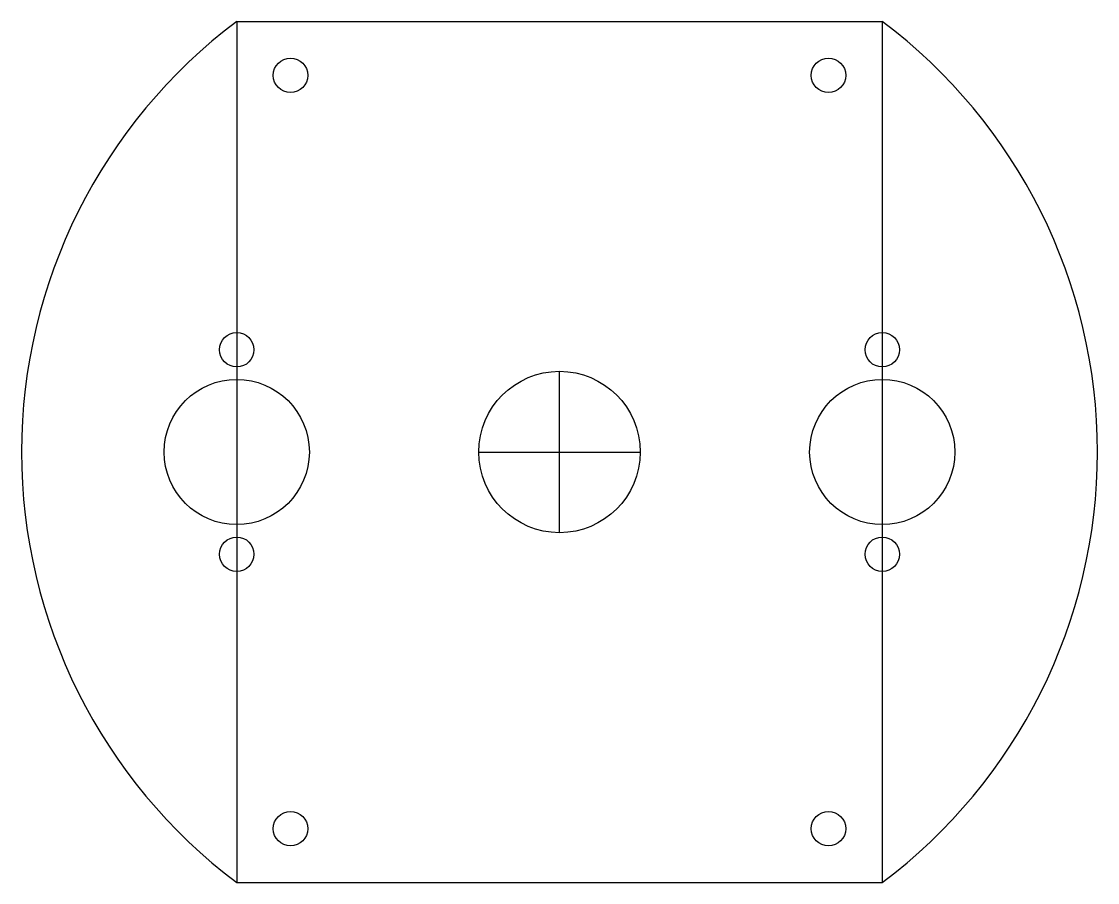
# Model space of a CAD drawing. Header units: millimetres. Extents: x -50 to 50, y -40 to 40.
import ezdxf

# ---------------------------------------------------------------- set-up
doc = ezdxf.new("R2010")
doc.units = ezdxf.units.MM
doc.layers.get('0').update_dxf_attribs({"linetype": 'CONTINUOUS'})

msp = doc.modelspace()

# ---------------------------------------------------------------- linework, layer by layer
for p, q in [((-30, 40), (30, 40)), ((-30, 40), (-30, -40)), ((30, 40), (30, -40)), ((0, -7.5), (0, 7.5)), ((-7.5, 0), (7.5, 0)), ((-30, -40), (30, -40))]:
    msp.add_line(p, q)
for centre, radius in [((-25, 35), 1.6), ((25, 35), 1.6), ((-30, 9.5), 1.6), ((30, 9.5), 1.6), ((0, 0), 7.5), ((-30, 0), 6.75), ((30, 0), 6.75), ((-30, -9.5), 1.6), ((30, -9.5), 1.6), ((-25, -35), 1.6), ((25, -35), 1.6)]:
    msp.add_circle(centre, radius)
for start, end in [(126.8699, 233.1301), (-53.1301, 53.1301)]:
    msp.add_arc((0, 0), 50, start, end)

doc.saveas('drawing.dxf')
